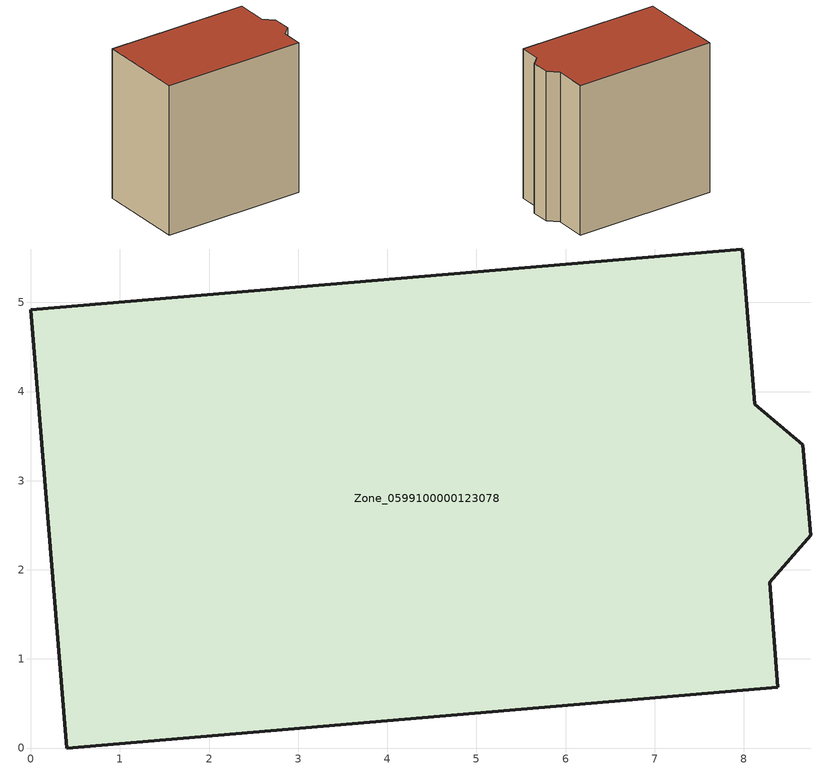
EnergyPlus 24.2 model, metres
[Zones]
Zone_0599100000123078
 floor ground (C_G): 0,4.92 7.98,5.6 8.12,3.86 8.66,3.4 8.75,2.39 8.29,1.86 8.38,0.68 0.4,0 z0
 wall outside (C_F): 0.4,0 8.38,0.68 8.29,1.86 8.75,2.39 8.66,3.4 8.12,3.86 7.98,5.6 0,4.92 0.4,0 z0:8.47
 roof outside (C_R): 7.98,5.6 0,4.92 0.4,0 8.38,0.68 8.29,1.86 8.75,2.39 8.66,3.4 8.12,3.86 z8.47
[BUILDING]
Pand.0599100000123078: North Axis=0; Terrain=City; Loads Convergence Tolerance Value=0.04; Temperature Convergence Tolerance Value=0.4; Solar Distribution=FullExterior; Maximum Number of Warmup Days=25; Minimum Number of Warmup Days=1
[Site:Location]
Rotterdam.The.Hague.AP_ZH_NLD Design_Conditions: Latitude=51.96; Longitude=4.45; Time Zone=1; Elevation=-4.5
[SITE:GROUNDTEMPERATURE:BUILDINGSURFACE]
18, 18, 18, 18, 18, 18, 18, 18, 18, 18, 18, 18
[MATERIAL] Thermal Absorptance=0.9; Solar Absorptance=0.7; Visible Absorptance=0.7
Name | Roughness | Thickness | Conductivity | Density | Specific Heat
G.TI.1946 | MediumSmooth | 0.15 | 1 | 540 | 1210
F.TI.1946 | Rough | 0.3 | 0.857143 | 1920 | 840
R.TI.1946 | MediumRough | 0.2 | 0.1 | 1500 | 1000
[CONSTRUCTION]
C_G: G.TI.1946
C_F: F.TI.1946
C_R: R.TI.1946
[ZONE]
Zone_0599100000123078: Type=1; Multiplier=1; Ceiling Height=Autocalculate; Volume=Autocalculate; Floor Area=autocalculate; Part of Total Floor Area=Yes
[ZONEINFILTRATION:DESIGNFLOWRATE]
Infil_Zone_0599100000123078: Zone or ZoneList or Space or SpaceList=Zone_0599100000123078; Schedule=AlwaysOn; Design Flow Rate Calculation Method=Flow/Area; Flow Rate per Floor Area=0.003; Constant Term Coefficient=1; Temperature Term Coefficient=0; Velocity Term Coefficient=0; Velocity Squared Term Coefficient=0
[HVACTEMPLATE:ZONE:IDEALLOADSAIRSYSTEM]
Zone_0599100000123078: Maximum Heating Supply Air Temperature=50; Minimum Cooling Supply Air Temperature=13; Maximum Heating Supply Air Humidity Ratio=0.0156; Minimum Cooling Supply Air Humidity Ratio=0.0077; Heating Limit=NoLimit; Cooling Limit=NoLimit; Dehumidification Control Type=ConstantSensibleHeatRatio; Cooling Sensible Heat Ratio=0.7; Dehumidification Setpoint=60; Humidification Control Type=None; Humidification Setpoint=30; Outdoor Air Method=None; Outdoor Air Flow Rate per Person=0.00944; Outdoor Air Flow Rate per Zone Floor Area=0; Outdoor Air Flow Rate per Zone=0; Demand Controlled Ventilation Type=None; Outdoor Air Economizer Type=NoEconomizer; Heat Recovery Type=None; Sensible Heat Recovery Effectiveness=0.7; Latent Heat Recovery Effectiveness=0.65
[ZONECONTROL:THERMOSTAT]
ThermostatControl_Zone_0599100000123078: Zone or ZoneList=Zone_0599100000123078; Control Type Schedule=DualSetpointControlType; Control 1=Thermostat_Zone_0599100000123078; Temperature Difference Between Cutout And Setpoint=0
[THERMOSTATSETPOINT:DUALSETPOINT]
Thermostat_Zone_0599100000123078: Heating Setpoint Temperature Schedule=HeatingSetpoint_Zone_0599100000123078; Cooling Setpoint Temperature Schedule=CoolingSetpoint_Zone_0599100000123078
[SCHEDULE:COMPACT]
HeatingSetpoint_Zone_0599100000123078: Through: 12/31, For: AllDays, Until: 24:00, 21
CoolingSetpoint_Zone_0599100000123078: Through: 12/31, For: AllDays, Until: 24:00, 24
DualSetpointControlType: Through: 12/31, For: AllDays, Until: 24:00, 4
AlwaysOn: Through: 12/31, For: AllDays, Until: 24:00, 1
